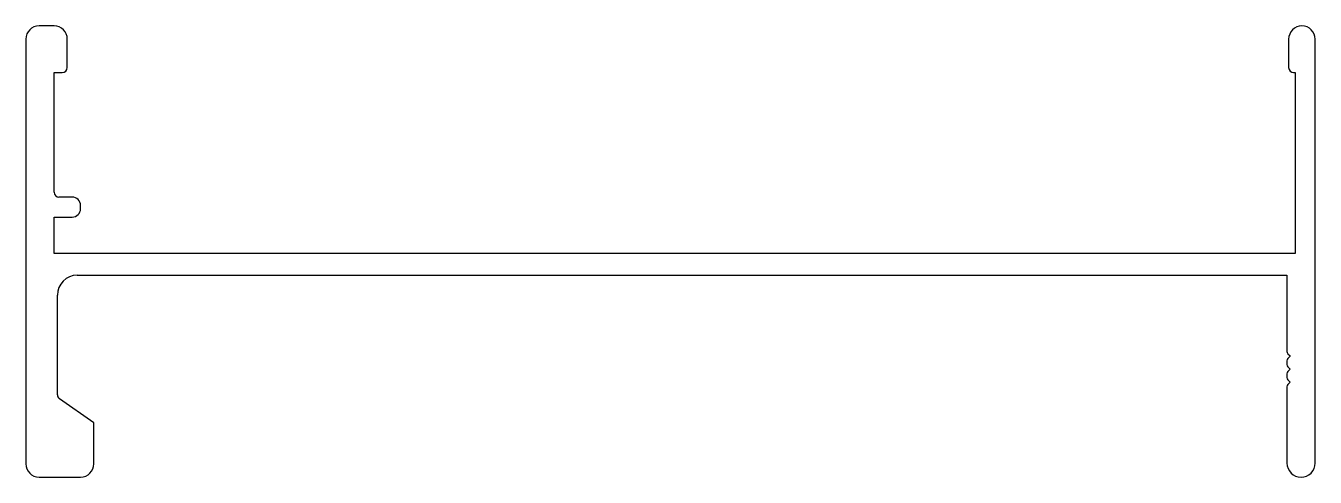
# Model space of a CAD drawing. Extents: x -50.1 to 48.6, y 0.4 to 34.9.
import ezdxf

# ---------------------------------------------------------------- set-up
doc = ezdxf.new("R2010")
doc.units = 0
doc.layers.get('0').update_dxf_attribs({"linetype": 'CONTINUOUS'})

msp = doc.modelspace()

# ---------------------------------------------------------------- linework, layer by layer
at = {"color": 7, "linetype": 'CONTINUOUS'}
for p, q in [((-47.907, 34.867), (-49.05, 34.867)), ((-50.066, 33.851), (-50.066, 1.415)), ((-46.891, 31.685), (-46.891, 33.851)), ((46.53, 33.844), (46.53, 31.685)), ((48.562, 1.472), (48.562, 33.844)), ((-47.907, 22.167), (-47.907, 31.304)), ((-47.907, 31.304), (-47.272, 31.304)), ((46.911, 31.304), (47.038, 31.304)), ((47.038, 31.304), (47.038, 17.468)), ((-46.51, 21.786), (-47.526, 21.786)), ((-45.875, 20.897), (-45.875, 21.151)), ((-47.907, 17.468), (-47.907, 20.262)), ((-47.907, 20.262), (-46.51, 20.262)), ((47.038, 17.468), (-47.907, 17.468)), ((-46.129, 15.817), (46.403, 15.817)), ((46.403, 15.817), (46.403, 9.998)), ((-47.653, 6.694), (-47.653, 14.293)), ((46.403, 9.291), (46.403, 8.998)), ((46.476, 9.821), (46.647, 9.65)), ((46.647, 9.639), (46.476, 9.468)), ((46.403, 8.291), (46.403, 7.998)), ((46.476, 8.821), (46.647, 8.65)), ((46.647, 8.639), (46.476, 8.468)), ((46.403, 7.291), (46.403, 1.472)), ((46.476, 7.821), (46.647, 7.65)), ((46.647, 7.639), (46.476, 7.468)), ((-44.859, 4.54), (-47.491, 6.382)), ((-44.859, 1.415), (-44.859, 4.54)), ((-49.05, 0.399), (-45.875, 0.399))]:
    msp.add_line(p, q, dxfattribs=at)
for centre, radius, start, end in [((-49.05, 33.851), 1.016, 90, 180), ((-47.907, 33.851), 1.016, 0, 90), ((47.546, 33.844), 1.016, 0, 180), ((-47.272, 31.685), 0.381, 270, 0), ((46.911, 31.685), 0.381, 180, 270), ((-47.526, 22.167), 0.381, 180, 270), ((-46.51, 21.151), 0.635, 0, 90), ((-46.51, 20.897), 0.635, 270, 0), ((-46.129, 14.293), 1.524, 90, 180), ((46.653, 9.998), 0.25, 180, 225), ((46.653, 9.291), 0.25, 135, 180), ((46.653, 8.998), 0.25, 180, 225), ((46.642, 9.644), 0.008, 315, 45), ((46.653, 8.291), 0.25, 135, 180), ((46.653, 7.998), 0.25, 180, 225), ((46.642, 8.644), 0.008, 315, 45), ((46.653, 7.291), 0.25, 135, 180), ((46.642, 7.644), 0.008, 315, 45), ((-47.272, 6.694), 0.381, 180, 235), ((-49.05, 1.415), 1.016, 180, 270), ((-45.875, 1.415), 1.016, 270, 0), ((47.482, 1.472), 1.079, 180, 0)]:
    msp.add_arc(centre, radius, start, end, dxfattribs=at)

doc.saveas('drawing.dxf')
